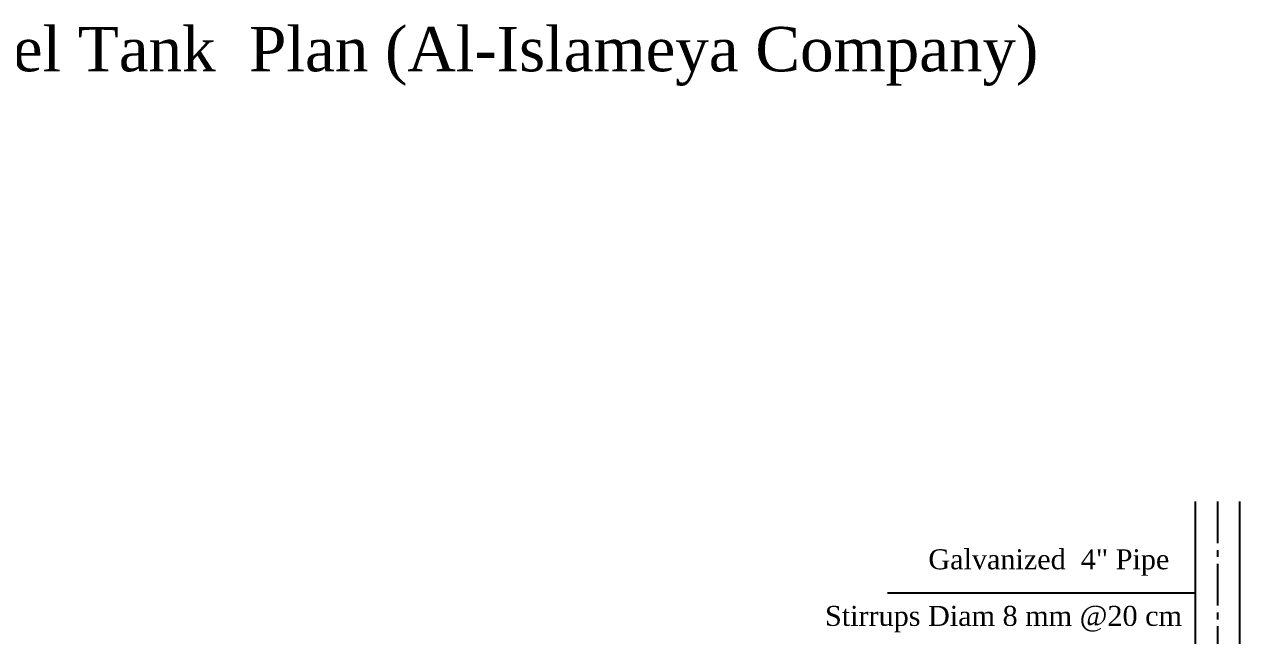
# Model space of a CAD drawing. Header units: centimetres. Extents: x 19229 to 51025, y 9487 to 24710.
# Drawn here: x 26003 to 27098, y 11453 to 12005 of the extents above; entities that cross this region are included whole.
import ezdxf

# ---------------------------------------------------------------- set-up
doc = ezdxf.new("R2010")
doc.units = ezdxf.units.CM
doc.linetypes.add('CENTER2', pattern=[1.125, 0.75, -0.125, 0.125, -0.125])
doc.layers.get('0').update_dxf_attribs({"linetype": 'CONTINUOUS'})
doc.styles.add('style3', font='times.ttf', dxfattribs={"height": 25})

msp = doc.modelspace()

# ---------------------------------------------------------------- linework, layer by layer
at = {"color": 7}
for p, q in [((27058.4, 11574.7), (27058.4, 11163.6)), ((27098.4, 11574.7), (27098.4, 11163.6)), ((27058.4, 11492.1), (26781, 11492.1))]:
    msp.add_line(p, q, dxfattribs=at)
at = {"color": 7, "linetype": 'CENTER2', "ltscale": 50}
msp.add_line((27078.4, 11574.7), (27078.4, 11163.6), dxfattribs=at)

# ---------------------------------------------------------------- texts
at = {"color": 7, "style": 'style3'}
for s, height, p in [('250 m3 Steel Tank  Plan (Al-Islameya Company)', 40, (25717.2, 11962.3)), ('Galvanized  4" Pipe', 18, (26817.8, 11513.6)), ('Stirrups Diam 8 mm @20 cm', 18, (26724.6, 11462.6))]:
    msp.add_text(s, height=height, dxfattribs=at).set_placement(p)

doc.saveas('drawing.dxf')
